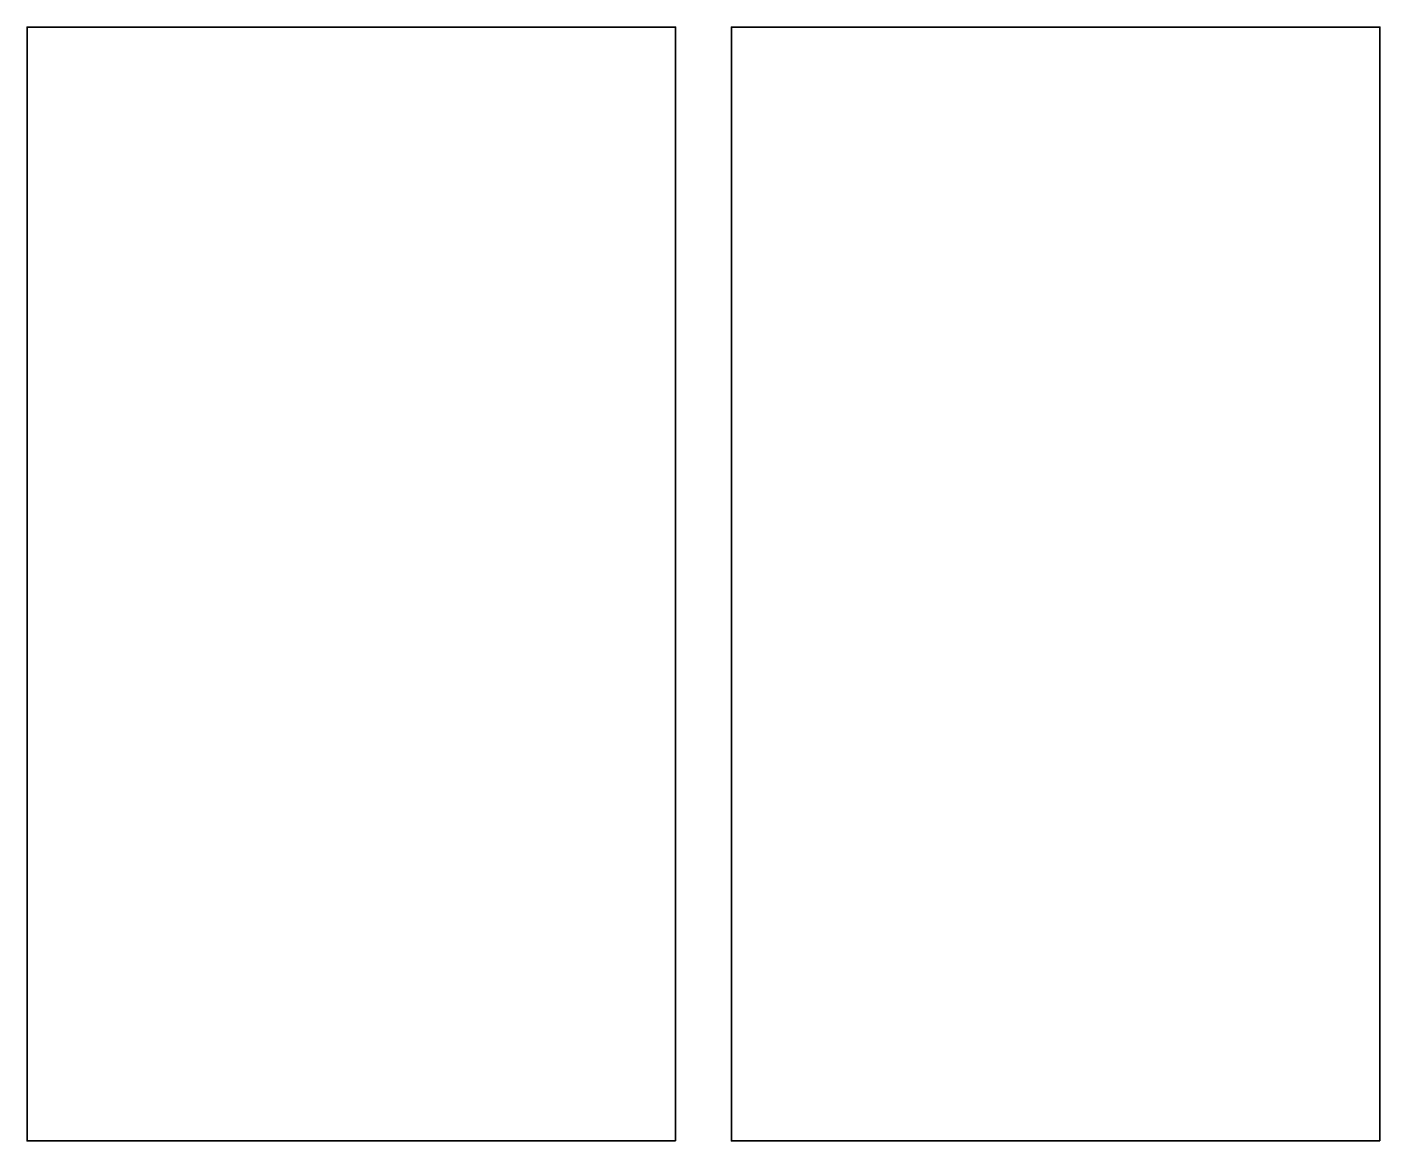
# Model space of a CAD drawing. Header units: inches. Extents: x 0.46 to 7.74, y -2.19 to 3.8.
import ezdxf

# ---------------------------------------------------------------- set-up
doc = ezdxf.new("R2010")
doc.units = ezdxf.units.IN
doc.header["$MEASUREMENT"] = 0
doc.layers.add('Layer 1', color=7, linetype='Continuous')

msp = doc.modelspace()

# ---------------------------------------------------------------- linework, layer by layer
at = {"layer": 'Layer 1', "color": 179, "lineweight": 35, "true_color": 0x231f20}
for points in [[(3.9496, -2.1903), (0.4635, -2.1903), (0.4635, 3.7958), (3.9496, 3.7958), (3.9496, -2.1903)], [(7.7361, -2.1903), (4.25, -2.1903), (4.25, 3.7958), (7.7361, 3.7958), (7.7361, -2.1903)]]:
    msp.add_lwpolyline(points, dxfattribs=at)

doc.saveas('drawing.dxf')
